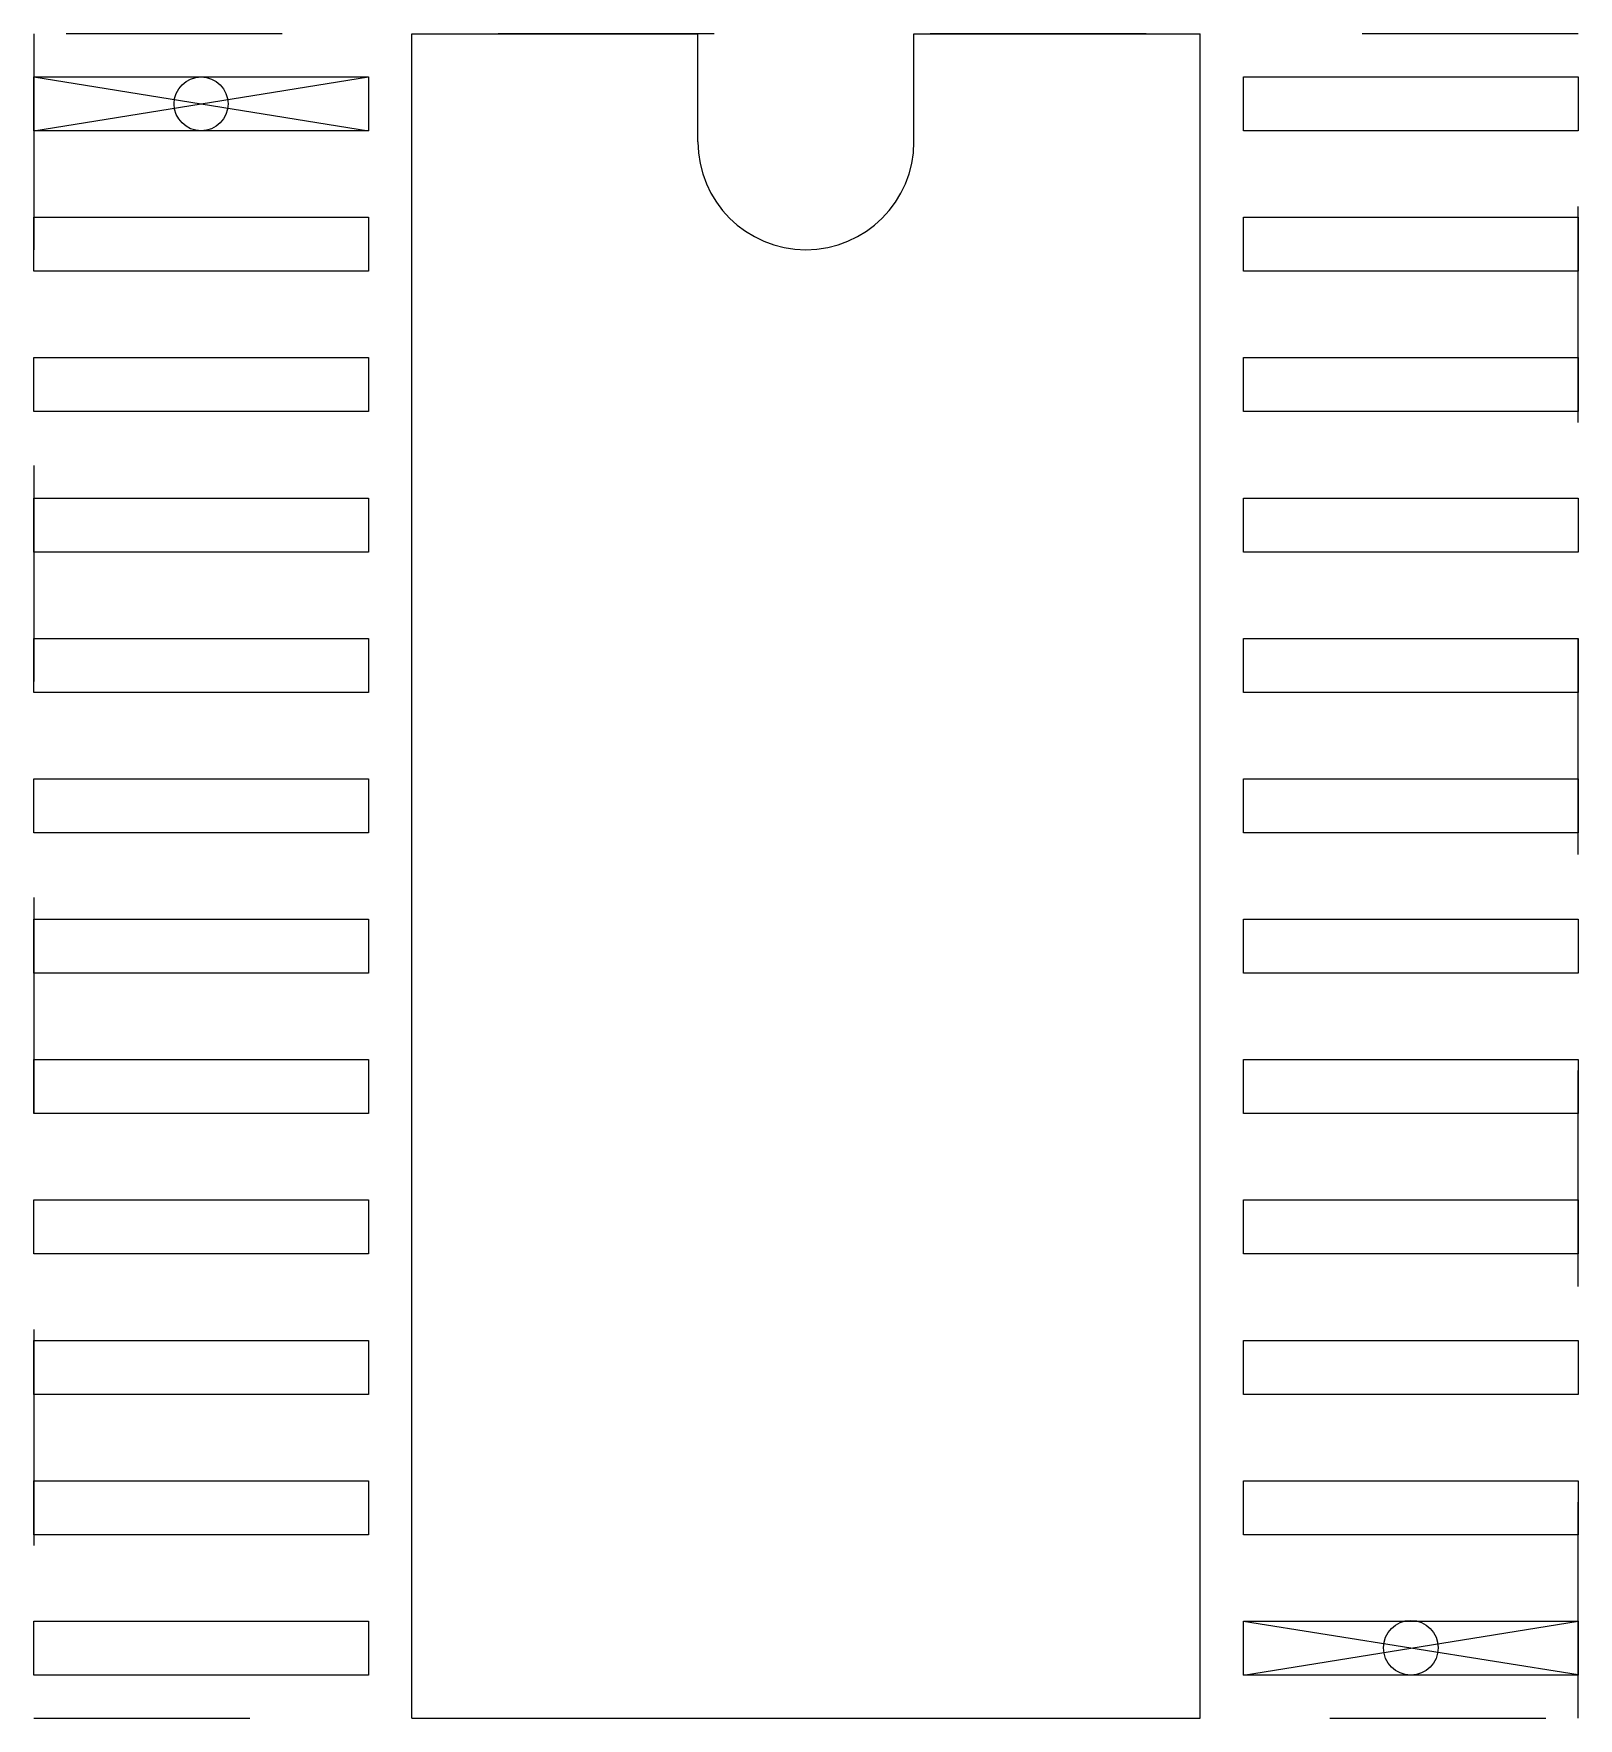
# Model space of a CAD drawing. Extents: x -0.78 to 6.38, y -7.48 to 0.33.
import ezdxf

# ---------------------------------------------------------------- set-up
doc = ezdxf.new("R2010")
doc.units = 0
doc.linetypes.add('虚线', pattern=[2, 1, -1])
for name, color, linetype in [('粗实线层', 7, 'CONTINUOUS'), ('细实线层', 7, 'CONTINUOUS'), ('虚线层', 6, '虚线')]:
    doc.layers.add(name, color=color, linetype=linetype)

msp = doc.modelspace()

# ---------------------------------------------------------------- linework, layer by layer
at = {"layer": '粗实线层'}
for p, q in [((0.975, -7.475), (0.975, 0.325)), ((0.975, 0.325), (2.3, 0.325)), ((2.3, -0.175), (2.3, 0.325)), ((3.3, 0.325), (4.625, 0.325)), ((3.3, -0.175), (3.3, 0.325)), ((4.625, -7.475), (4.625, 0.325)), ((0.975, -7.475), (4.625, -7.475))]:
    msp.add_line(p, q, dxfattribs=at)
msp.add_arc((2.8, -0.175), 0.5, 180, 360, dxfattribs=at)
at = {"layer": '细实线层'}
for p, q in [((-0.775, 0.125), (0.775, -0.125)), ((-0.775, -0.125), (0.775, 0.125)), ((4.825, -7.025), (6.3755, -7.2716)), ((4.825, -7.275), (6.375, -7.025))]:
    msp.add_line(p, q, dxfattribs=at)
for points in [[(-0.775, -0.125), (-0.775, 0.125), (0.775, 0.125), (0.775, -0.125)], [(-0.775, -0.125), (-0.775, 0.125), (0.775, 0.125), (0.775, -0.125)], [(4.825, -0.125), (4.825, 0.125), (6.375, 0.125), (6.375, -0.125)], [(4.825, -0.125), (4.825, 0.125), (6.375, 0.125), (6.375, -0.125)], [(-0.775, -0.775), (-0.775, -0.525), (0.775, -0.525), (0.775, -0.775)], [(-0.775, -0.775), (-0.775, -0.525), (0.775, -0.525), (0.775, -0.775)], [(4.825, -0.775), (4.825, -0.525), (6.375, -0.525), (6.375, -0.775)], [(4.825, -0.775), (4.825, -0.525), (6.375, -0.525), (6.375, -0.775)], [(-0.775, -1.425), (-0.775, -1.175), (0.775, -1.175), (0.775, -1.425)], [(-0.775, -1.425), (-0.775, -1.175), (0.775, -1.175), (0.775, -1.425)], [(4.825, -1.425), (4.825, -1.175), (6.375, -1.175), (6.375, -1.425)], [(4.825, -1.425), (4.825, -1.175), (6.375, -1.175), (6.375, -1.425)], [(-0.775, -2.075), (-0.775, -1.825), (0.775, -1.825), (0.775, -2.075)], [(-0.775, -2.075), (-0.775, -1.825), (0.775, -1.825), (0.775, -2.075)], [(4.825, -2.075), (4.825, -1.825), (6.375, -1.825), (6.375, -2.075)], [(4.825, -2.075), (4.825, -1.825), (6.375, -1.825), (6.375, -2.075)], [(-0.775, -2.725), (-0.775, -2.475), (0.775, -2.475), (0.775, -2.725)], [(-0.775, -2.725), (-0.775, -2.475), (0.775, -2.475), (0.775, -2.725)], [(4.825, -2.725), (4.825, -2.475), (6.375, -2.475), (6.375, -2.725)], [(4.825, -2.725), (4.825, -2.475), (6.375, -2.475), (6.375, -2.725)], [(-0.775, -3.375), (-0.775, -3.125), (0.775, -3.125), (0.775, -3.375)], [(-0.775, -3.375), (-0.775, -3.125), (0.775, -3.125), (0.775, -3.375)], [(4.825, -3.375), (4.825, -3.125), (6.375, -3.125), (6.375, -3.375)], [(4.825, -3.375), (4.825, -3.125), (6.375, -3.125), (6.375, -3.375)], [(-0.775, -4.025), (-0.775, -3.775), (0.775, -3.775), (0.775, -4.025)], [(-0.775, -4.025), (-0.775, -3.775), (0.775, -3.775), (0.775, -4.025)], [(4.825, -4.025), (4.825, -3.775), (6.375, -3.775), (6.375, -4.025)], [(4.825, -4.025), (4.825, -3.775), (6.375, -3.775), (6.375, -4.025)], [(-0.775, -4.675), (-0.775, -4.425), (0.775, -4.425), (0.775, -4.675)], [(-0.775, -4.675), (-0.775, -4.425), (0.775, -4.425), (0.775, -4.675)], [(4.825, -4.675), (4.825, -4.425), (6.375, -4.425), (6.375, -4.675)], [(4.825, -4.675), (4.825, -4.425), (6.375, -4.425), (6.375, -4.675)], [(-0.775, -5.325), (-0.775, -5.075), (0.775, -5.075), (0.775, -5.325)], [(-0.775, -5.325), (-0.775, -5.075), (0.775, -5.075), (0.775, -5.325)], [(4.825, -5.325), (4.825, -5.075), (6.375, -5.075), (6.375, -5.325)], [(4.825, -5.325), (4.825, -5.075), (6.375, -5.075), (6.375, -5.325)], [(-0.775, -5.975), (-0.775, -5.725), (0.775, -5.725), (0.775, -5.975)], [(-0.775, -5.975), (-0.775, -5.725), (0.775, -5.725), (0.775, -5.975)], [(4.825, -5.975), (4.825, -5.725), (6.375, -5.725), (6.375, -5.975)], [(4.825, -5.975), (4.825, -5.725), (6.375, -5.725), (6.375, -5.975)], [(-0.775, -6.625), (-0.775, -6.375), (0.775, -6.375), (0.775, -6.625)], [(-0.775, -6.625), (-0.775, -6.375), (0.775, -6.375), (0.775, -6.625)], [(4.825, -6.625), (4.825, -6.375), (6.375, -6.375), (6.375, -6.625)], [(4.825, -6.625), (4.825, -6.375), (6.375, -6.375), (6.375, -6.625)], [(-0.775, -7.275), (-0.775, -7.025), (0.775, -7.025), (0.775, -7.275)], [(4.825, -7.275), (4.825, -7.025), (6.375, -7.025), (6.375, -7.275)], [(4.825, -7.275), (4.825, -7.025), (6.375, -7.025), (6.375, -7.275)]]:
    msp.add_lwpolyline(points, close=True, dxfattribs=at)
for centre, radius in [((0, 0), 0.125), ((5.6002, -7.1483), 0.1267)]:
    msp.add_circle(centre, radius, dxfattribs=at)
at = {"layer": '虚线层'}
msp.add_lwpolyline([(-0.775, 0.325), (-0.775, -7.475), (6.375, -7.475), (6.375, 0.325)], close=True, dxfattribs=at)

doc.saveas('drawing.dxf')
